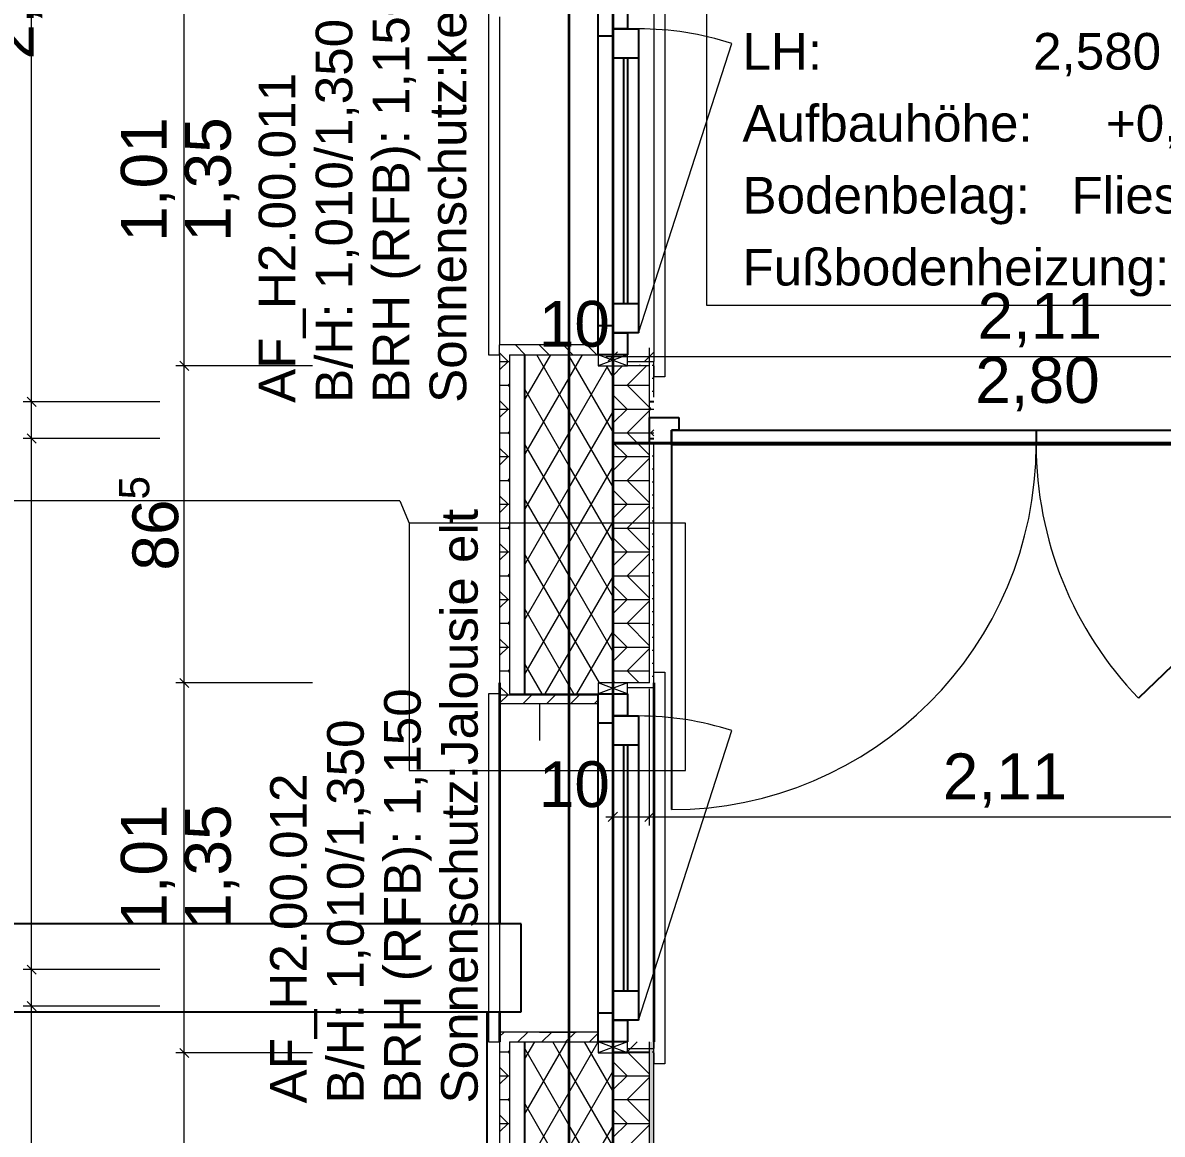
# Model space of a CAD drawing. Extents: x 0 to 42, y 0 to 29.7.
# Drawn here: x 9.987 to 13.098, y 11.083 to 14.117 of the extents above; entities that cross this region are included whole.
import ezdxf
from ezdxf.xclip import XClip

# ---------------------------------------------------------------- set-up
doc = ezdxf.new("R2010")
doc.units = 0
doc.header["$MEASUREMENT"] = 0
doc.header["$XCLIPFRAME"] = 0
for name, pattern in [('Achse', [115, 0, -40, 75, 0]), ('Punktlinie_ eng', [0.0125, 0, -0.0125]), ('Strichlinie_ eng', [0.115, 0.075, -0.04]), ('Wipeout_Contour', [50, 0, -50])]:
    doc.linetypes.add(name, pattern=pattern)
for name, color, linetype in [('0_10 - Details', 7, 'Continuous'), ('0_30 - Räume', 7, 'Continuous'), ('331 - Tragende Außenwände.Statisch erforderlich', 7, 'Continuous'), ('341 - Tragende Innenwände', 7, 'Continuous'), ('351 - Deckenkonstruktionen.Decken', 7, 'Continuous'), ('352 - Deckenbeläge.Fußbodenaufbauten', 7, 'Continuous'), ('5_00 - WP Ausbau - Bemaßung', 7, 'Continuous')]:
    doc.layers.add(name, color=color, linetype=linetype)
doc.styles.add('ERSTELLTER_STIL_1', font='arial.ttf')
pattern_1 = [(0, (26.131676, 15.72738), (0, 0.065), []), (45, (26.13168, 15.72738), (-0.13, 0.13), [0.0919239, -0.0919239]), (45, (26.19668, 15.72738), (-0.13, 0.13), [0.0919239, -0.0919239]), (45, (26.26168, 15.72738), (-0.13, 0.13), [0.0919239, -0.0919239]), (45, (26.32668, 15.72738), (-0.13, 0.13), [0.0919239, -0.0919239]), (315, (26.13168, 15.72738), (0.13, 0.13), [0.0919239, -0.0919239]), (315, (26.19668, 15.72738), (0.13, 0.13), [0.0919239, -0.0919239]), (315, (26.26168, 15.72738), (0.13, 0.13), [0.0919239, -0.0919239]), (315, (26.32668, 15.72738), (0.13, 0.13), [0.0919239, -0.0919239])]
pattern_2 = [(60, (26.131676, 15.72738), (-0.0649519, 0.0375), []), (120, (26.131676, 15.72738), (0.0649519, 0.0375), [])]
pattern_3 = [(45, (26.131676, 15.72738), (-0.01767767, 0.01767767), [0, -0.025])]

# ---------------------------------------------------------------- blocks, each defined once
blk = doc.blocks.new('Zeichnung_1_1', base_point=(26.1317, 15.7274))
at = {"layer": '331 - Tragende Außenwände.Statisch erforderlich', "linetype": 'Continuous', "lineweight": 18, "true_color": 0x7e5900}
h = blk.add_hatch(dxfattribs=at)
h.set_pattern_fill('Holz__Sperrholz_2__0001', color=46, style=0, pattern_type=2)
h.set_pattern_definition(pattern_1)
h.paths.add_polyline_path([(11.2888, 13.2104), (11.3158, 13.2104), (11.5578, 13.2104), (11.5578, 13.2374), (11.2888, 13.2374)])
h = blk.add_hatch(dxfattribs=at)
h.set_pattern_fill('Holz__Sperrholz_2__0001', color=46, style=0, pattern_type=2)
h.set_pattern_definition(pattern_1)
h.paths.add_polyline_path([(11.3158, 13.2104), (11.2888, 13.2104), (11.2888, 12.2846), (11.3158, 12.2846)])
at = {"layer": '331 - Tragende Außenwände.Statisch erforderlich', "linetype": 'Continuous', "lineweight": 18, "true_color": 0x0099e6}
for points in [[(11.3578, 13.2104), (11.3558, 13.2104), (11.3558, 12.2846), (11.3578, 12.2846)], [(11.3558, 8.2588), (11.3578, 8.2606), (11.3578, 11.3346), (11.3558, 11.3346)]]:
    blk.add_hatch(color=142, dxfattribs=at).paths.add_polyline_path(points)
at = {"layer": '331 - Tragende Außenwände.Statisch erforderlich', "linetype": 'Continuous', "lineweight": 18, "true_color": 0x05000d}
h = blk.add_hatch(dxfattribs=at)
h.set_pattern_fill('Dämmung__weich_0001', color=178, style=0, pattern_type=2)
h.set_pattern_definition(pattern_2)
h.paths.add_polyline_path([(11.4778, 13.2104), (11.3578, 13.2104), (11.3578, 12.2846), (11.4778, 12.2846)])
h = blk.add_hatch(dxfattribs=at)
h.set_pattern_fill('Dämmung__weich_0001', color=178, style=0, pattern_type=2)
h.set_pattern_definition(pattern_2)
h.paths.add_polyline_path([(11.4778, 12.2846), (11.5578, 12.2846), (11.5578, 12.3146), (11.5978, 12.3146), (11.5978, 13.1804), (11.5578, 13.1804), (11.5578, 13.2104), (11.4778, 13.2104)])
at = {"layer": '331 - Tragende Außenwände.Statisch erforderlich', "linetype": 'Continuous', "lineweight": 18, "true_color": 0x9f9f9f}
h = blk.add_hatch(dxfattribs=at)
h.set_pattern_fill('Gips_0001', color=253, style=0, pattern_type=2)
h.set_pattern_definition(pattern_3)
h.paths.add_polyline_path([(11.7098, 13.1924), (11.6378, 13.1924), (11.6378, 13.1804), (11.6978, 13.1804), (11.7098, 13.1804)])
at = {"layer": '331 - Tragende Außenwände.Statisch erforderlich', "linetype": 'Continuous', "lineweight": 18, "true_color": 0x05000d}
h = blk.add_hatch(dxfattribs=at)
h.set_pattern_fill('Holz__Sperrholz_2__0001', color=178, style=0, pattern_type=2)
h.set_pattern_definition(pattern_1)
h.paths.add_polyline_path([(11.5978, 13.1804), (11.5978, 13.0822), (11.6978, 13.0822), (11.6978, 13.1804), (11.6378, 13.1804)])
at = {"layer": '331 - Tragende Außenwände.Statisch erforderlich', "linetype": 'Continuous', "lineweight": 18, "true_color": 0x9f9f9f}
h = blk.add_hatch(dxfattribs=at)
h.set_pattern_fill('Gips_0001', color=253, style=0, pattern_type=2)
h.set_pattern_definition(pattern_3)
h.paths.add_polyline_path([(11.6978, 13.1804), (11.6978, 13.0947), (11.7098, 13.0947), (11.7098, 13.1804)])
h = blk.add_hatch(dxfattribs=at)
h.set_pattern_fill('Gips_0001', color=253, style=0, pattern_type=2)
h.set_pattern_definition(pattern_3)
h.paths.add_polyline_path([(11.7098, 13.0822), (11.7098, 13.0947), (11.6978, 13.0947), (11.6978, 13.0822)])
at = {"layer": '331 - Tragende Außenwände.Statisch erforderlich', "linetype": 'Continuous', "lineweight": 18, "true_color": 0x05000d}
h = blk.add_hatch(dxfattribs=at)
h.set_pattern_fill('Holz__Sperrholz_2__0001', color=178, style=0, pattern_type=2)
h.set_pattern_definition(pattern_1)
h.paths.add_polyline_path([(11.6978, 12.9822), (11.6978, 13.0822), (11.5978, 13.0822), (11.5978, 12.9822)])
h = blk.add_hatch(dxfattribs=at)
h.set_pattern_fill('Holz__Sperrholz_2__0001', color=178, style=0, pattern_type=2)
h.set_pattern_definition(pattern_1)
h.paths.add_polyline_path([(11.5978, 12.3146), (11.6378, 12.3146), (11.6978, 12.3146), (11.6978, 12.9822), (11.5978, 12.9822)])
at = {"layer": '331 - Tragende Außenwände.Statisch erforderlich', "linetype": 'Continuous', "lineweight": 18, "true_color": 0x9f9f9f}
h = blk.add_hatch(dxfattribs=at)
h.set_pattern_fill('Gips_0001', color=253, style=0, pattern_type=2)
h.set_pattern_definition(pattern_3)
h.paths.add_polyline_path([(11.7098, 12.9697), (11.7098, 12.9822), (11.6978, 12.9822), (11.6978, 12.9697)])
h = blk.add_hatch(dxfattribs=at)
h.set_pattern_fill('Gips_0001', color=253, style=0, pattern_type=2)
h.set_pattern_definition(pattern_3)
h.paths.add_polyline_path([(11.6978, 12.3146), (11.7098, 12.3146), (11.7098, 12.9697), (11.6978, 12.9697)])
h = blk.add_hatch(dxfattribs=at)
h.set_pattern_fill('Gips_0001', color=253, style=0, pattern_type=2)
h.set_pattern_definition(pattern_3)
h.paths.add_polyline_path([(11.7098, 12.3146), (11.6978, 12.3146), (11.6378, 12.3146), (11.6378, 12.3026), (11.7098, 12.3026)])
at = {"layer": '331 - Tragende Außenwände.Statisch erforderlich', "linetype": 'Continuous', "lineweight": 18, "true_color": 0x7e5900}
h = blk.add_hatch(dxfattribs=at)
h.set_pattern_fill('Holz__Sperrholz_2__0001', color=46, style=0, pattern_type=2)
h.set_pattern_definition(pattern_1)
h.paths.add_polyline_path([(11.2888, 12.2576), (11.5578, 12.2576), (11.5578, 12.2846), (11.3158, 12.2846), (11.2888, 12.2846)])
at = {"layer": '331 - Tragende Außenwände.Statisch erforderlich', "linetype": 'Continuous', "lineweight": 18, "true_color": 0x05000d}
h = blk.add_hatch(dxfattribs=at)
h.set_pattern_fill('Dämmung__weich_0001', color=178, style=0, pattern_type=2)
h.set_pattern_definition(pattern_2)
h.paths.add_polyline_path([(11.3578, 8.3535), (11.4584, 8.3535), (11.4778, 8.3714), (11.4778, 11.3346), (11.3578, 11.3346)])
h = blk.add_hatch(dxfattribs=at)
h.set_pattern_fill('Dämmung__weich_0001', color=178, style=0, pattern_type=2)
h.set_pattern_definition(pattern_2)
h.paths.add_polyline_path([(11.4778, 8.4735), (11.5885, 8.4735), (11.5978, 8.4821), (11.5978, 11.3346), (11.5578, 11.3346), (11.4778, 11.3346)])
h = blk.add_hatch(dxfattribs=at)
h.set_pattern_fill('Holz__Sperrholz_2__0001', color=178, style=0, pattern_type=2)
h.set_pattern_definition(pattern_1)
h.paths.add_polyline_path([(11.5978, 8.5735), (11.6968, 8.5735), (11.6978, 8.5744), (11.6978, 11.3346), (11.5978, 11.3346)])
at = {"layer": '331 - Tragende Außenwände.Statisch erforderlich', "linetype": 'Continuous', "lineweight": 18, "true_color": 0x9f9f9f}
h = blk.add_hatch(dxfattribs=at)
h.set_pattern_fill('Gips_0001', color=253, style=0, pattern_type=2)
h.set_pattern_definition(pattern_3)
h.paths.add_polyline_path([(11.6978, 8.5855), (11.7098, 8.5855), (11.7098, 11.3346), (11.6978, 11.3346)])
h = blk.add_hatch(dxfattribs=at)
h.set_pattern_fill('Gips_0001', color=253, style=0, pattern_type=2)
h.set_pattern_definition(pattern_3)
h.paths.add_polyline_path([(11.7098, 11.3166), (11.6378, 11.3166), (11.6378, 11.3046), (11.6978, 11.3046), (11.7098, 11.3046)])
at = {"layer": '341 - Tragende Innenwände', "linetype": 'Continuous', "lineweight": 18, "true_color": 0x05000d}
h = blk.add_hatch(dxfattribs=at)
h.set_pattern_fill('Holz__Sperrholz_2__0001', color=178, style=0, pattern_type=2)
h.set_pattern_definition(pattern_1)
h.paths.add_polyline_path([(11.7098, 13.0822), (11.6978, 13.0822), (11.6978, 12.9822), (11.7098, 12.9822)])
at = {"layer": '0_10 - Details', "color": 178, "linetype": 'Continuous', "lineweight": 18, "ltscale": 20, "true_color": 0x05000d}
for p, q in [((11.016, 12.8119), (9.5703, 12.8119)), ((11.016, 12.8119), (11.0415, 12.7511)), ((11.7962, 12.7511), (11.0415, 12.7511)), ((11.0415, 12.7511), (11.0415, 12.0758)), ((11.7962, 12.0758), (11.7962, 12.7511)), ((11.0415, 12.0758), (11.7962, 12.0758))]:
    blk.add_line(p, q, dxfattribs=at)
at = {"layer": '0_30 - Räume', "color": 178, "linetype": 'Continuous', "lineweight": 18, "ltscale": 20, "true_color": 0x05000d}
for p, q in [((11.8535, 14.7209), (11.8535, 13.3459)), ((11.8535, 13.3459), (13.3884, 13.3459))]:
    blk.add_line(p, q, dxfattribs=at)
at = {"layer": '331 - Tragende Außenwände.Statisch erforderlich', "color": 178, "linetype": 'Continuous', "lineweight": 18, "ltscale": 20, "true_color": 0x05000d}
for p, q in [((11.7398, 14.2204), (11.7398, 13.1504)), ((11.2588, 14.1604), (11.2588, 13.2104)), ((11.6678, 13.2704), (11.9227, 14.0603)), ((11.5578, 13.2374), (11.2888, 13.2374)), ((11.2888, 13.2104), (11.2888, 13.2374)), ((11.2888, 13.2104), (11.2888, 13.2374)), ((11.5578, 13.2374), (11.2888, 13.2374)), ((11.2588, 13.2104), (11.2888, 13.2104)), ((11.3158, 13.2104), (11.3158, 12.2846)), ((11.3158, 13.2104), (11.5578, 13.2104)), ((11.3558, 13.2104), (11.3558, 12.2846)), ((11.3578, 13.2104), (11.3578, 12.2846)), ((11.4778, 13.2104), (11.4778, 12.2846)), ((11.6378, 13.2104), (11.5578, 13.1804)), ((11.6378, 13.1804), (11.5578, 13.2104)), ((11.6378, 13.1924), (11.7098, 13.1924)), ((11.6378, 13.1924), (11.7098, 13.1924)), ((11.7098, 13.1804), (11.7098, 13.1924)), ((11.7098, 13.1804), (11.7098, 13.1924)), ((11.5978, 13.1804), (11.5978, 13.0822)), ((11.6978, 13.1804), (11.6378, 13.1804)), ((11.6978, 13.0822), (11.6978, 13.1804)), ((11.7098, 13.1804), (11.7098, 13.1504)), ((11.7098, 13.1804), (11.7098, 13.1504)), ((11.7398, 13.1504), (11.7098, 13.1504)), ((11.5978, 13.0822), (11.5978, 12.9822)), ((11.5978, 12.9822), (11.5978, 12.3146)), ((11.6978, 12.3146), (11.6978, 12.9822)), ((11.7098, 12.3146), (11.7098, 12.3446)), ((11.7098, 12.3446), (11.7398, 12.3446)), ((11.7098, 12.3146), (11.7098, 12.3446)), ((11.7398, 12.3446), (11.7398, 11.2746)), ((11.6378, 12.2846), (11.5578, 12.3146)), ((11.6378, 12.3146), (11.5578, 12.2846)), ((11.6978, 12.3146), (11.6378, 12.3146)), ((11.6378, 12.3026), (11.7098, 12.3026)), ((11.6378, 12.3026), (11.7098, 12.3026)), ((11.7098, 12.3146), (11.7098, 12.3026)), ((11.7098, 12.3146), (11.7098, 12.3026)), ((11.2888, 12.2846), (11.2588, 12.2846)), ((11.2888, 12.2846), (11.2888, 12.2576)), ((11.2888, 12.2846), (11.2888, 12.2576)), ((11.5578, 12.2576), (11.2888, 12.2576)), ((11.5578, 12.2576), (11.2888, 12.2576)), ((11.3158, 12.2846), (11.5578, 12.2846)), ((11.6678, 11.3946), (11.9227, 12.1845)), ((11.3158, 11.3346), (11.3158, 8.2315)), ((11.3158, 11.3346), (11.5578, 11.3346)), ((11.3558, 11.3346), (11.3558, 8.2588)), ((11.3578, 11.3346), (11.3578, 8.3535)), ((11.4778, 11.3346), (11.4778, 8.4735)), ((11.6378, 11.3346), (11.5578, 11.3046)), ((11.6378, 11.3046), (11.5578, 11.3346)), ((11.5978, 11.3346), (11.5978, 8.5735)), ((11.6978, 8.5855), (11.6978, 11.3346)), ((11.6378, 11.3166), (11.7098, 11.3166)), ((11.6378, 11.3166), (11.7098, 11.3166)), ((11.6978, 11.3046), (11.6378, 11.3046)), ((11.7098, 11.3046), (11.7098, 11.3166)), ((11.7098, 11.3046), (11.7098, 11.3166)), ((11.7098, 11.3046), (11.7098, 11.2746)), ((11.7098, 11.3046), (11.7098, 11.2746)), ((11.7398, 11.2746), (11.7098, 11.2746))]:
    blk.add_line(p, q, dxfattribs=at)
at = {"layer": '331 - Tragende Außenwände.Statisch erforderlich', "color": 178, "linetype": 'Continuous', "lineweight": 25, "ltscale": 20, "true_color": 0x05000d}
for p, q in [((11.5578, 14.0804), (11.5578, 14.1604)), ((11.6378, 14.1604), (11.6378, 14.1004)), ((11.6378, 14.1004), (11.5978, 14.1004)), ((11.5978, 14.1004), (11.5978, 14.0804)), ((11.5978, 14.1004), (11.6678, 14.1004)), ((11.5978, 14.0204), (11.5978, 14.1004)), ((11.6678, 14.1004), (11.6678, 14.0204)), ((11.5578, 13.2904), (11.5578, 14.0804)), ((11.5978, 14.0804), (11.5578, 14.0804)), ((11.5978, 13.3504), (11.5978, 14.0204)), ((11.6678, 14.0204), (11.5978, 14.0204)), ((11.6278, 13.3504), (11.6278, 14.0204)), ((11.6378, 14.0204), (11.6378, 13.3504)), ((11.6678, 14.0204), (11.6678, 13.3504)), ((11.5978, 13.3504), (11.6678, 13.3504)), ((11.5978, 13.2704), (11.5978, 13.3504)), ((11.6678, 13.3504), (11.6678, 13.2704)), ((11.5578, 13.2104), (11.5578, 13.2904)), ((11.5578, 13.2904), (11.5978, 13.2904)), ((11.5978, 13.2904), (11.5978, 13.2704)), ((11.5978, 13.2704), (11.6378, 13.2704)), ((11.6678, 13.2704), (11.5978, 13.2704)), ((11.6378, 13.2704), (11.6378, 13.2104)), ((11.6378, 13.2104), (11.5578, 13.2104)), ((11.7098, 13.0822), (11.6978, 13.0822)), ((11.7098, 13.0822), (11.6978, 13.0822)), ((11.6978, 12.9822), (11.7098, 12.9822)), ((11.6978, 12.9822), (11.7098, 12.9822)), ((11.5578, 12.2046), (11.5578, 12.2846)), ((11.5578, 12.2846), (11.6378, 12.2846)), ((11.6378, 12.2846), (11.6378, 12.2246)), ((11.6378, 12.2246), (11.5978, 12.2246)), ((11.5978, 12.2246), (11.5978, 12.2046)), ((11.5978, 12.2246), (11.6678, 12.2246)), ((11.5978, 12.1446), (11.5978, 12.2246)), ((11.6678, 12.2246), (11.6678, 12.1446)), ((11.5578, 11.4146), (11.5578, 12.2046)), ((11.5978, 12.2046), (11.5578, 12.2046)), ((11.5978, 11.4746), (11.5978, 12.1446)), ((11.6678, 12.1446), (11.5978, 12.1446)), ((11.6278, 11.4746), (11.6278, 12.1446)), ((11.6378, 12.1446), (11.6378, 11.4746)), ((11.6678, 12.1446), (11.6678, 11.4746)), ((11.5978, 11.4746), (11.6678, 11.4746)), ((11.5978, 11.3946), (11.5978, 11.4746)), ((11.6678, 11.4746), (11.6678, 11.3946)), ((11.5578, 11.3346), (11.5578, 11.4146)), ((11.5578, 11.4146), (11.5978, 11.4146)), ((11.5978, 11.4146), (11.5978, 11.3946)), ((11.5978, 11.3946), (11.6378, 11.3946)), ((11.6678, 11.3946), (11.5978, 11.3946)), ((11.6378, 11.3946), (11.6378, 11.3346)), ((11.6378, 11.3346), (11.5578, 11.3346))]:
    blk.add_line(p, q, dxfattribs=at)
at = {"layer": '331 - Tragende Außenwände.Statisch erforderlich', "color": 178, "linetype": 'Strichlinie_ eng', "lineweight": 18, "ltscale": 20, "true_color": 0x05000d}
for p, q in [((11.7098, 14.1784), (11.7098, 13.1924)), ((11.2888, 14.1334), (11.2888, 13.2374)), ((11.7098, 12.3026), (11.7098, 11.3166))]:
    blk.add_line(p, q, dxfattribs=at)
at = {"layer": '331 - Tragende Außenwände.Statisch erforderlich', "color": 178, "linetype": 'Continuous', "lineweight": 35, "ltscale": 20, "true_color": 0x05000d}
blk.add_line((11.7098, 12.3146), (11.7098, 11.3346), dxfattribs=at)
at = {"layer": '331 - Tragende Außenwände.Statisch erforderlich', "color": 178, "linetype": 'Achse', "lineweight": 18, "ltscale": 20, "true_color": 0x05000d}
for p, q in [((11.5578, 12.2576), (11.3978, 12.2576)), ((11.3978, 12.2576), (11.3978, 11.3616)), ((11.3978, 11.3616), (11.5578, 11.3616))]:
    blk.add_line(p, q, dxfattribs=at)
at = {"layer": '331 - Tragende Außenwände.Statisch erforderlich', "color": 178, "linetype": 'Continuous', "lineweight": 18, "ltscale": 20, "true_color": 0x05000d, "flags": 128}
for points in [[(11.2888, 13.2104), (11.2888, 12.2846)], [(11.7098, 13.0947), (11.7098, 13.1804)], [(11.7098, 12.3146), (11.7098, 12.9697)], [(11.7098, 8.5855), (11.7098, 11.3346)]]:
    blk.add_lwpolyline(points, dxfattribs=at)
for points in [[(11.5578, 13.2104), (11.5578, 13.1804), (11.6378, 13.1804), (11.6378, 13.2104)], [(11.6378, 12.2846), (11.6378, 12.3146), (11.5578, 12.3146), (11.5578, 12.2846)], [(11.5578, 11.3346), (11.5578, 11.3046), (11.6378, 11.3046), (11.6378, 11.3346)]]:
    blk.add_lwpolyline(points, close=True, dxfattribs=at)
at = {"layer": '331 - Tragende Außenwände.Statisch erforderlich', "color": 178, "linetype": 'Continuous', "lineweight": 18, "ltscale": 20, "true_color": 0x05000d}
for centre in [(11.6678, 13.2704), (11.6678, 11.3946)]:
    blk.add_arc(centre, 0.83, 72.1152, 90, dxfattribs=at)
at = {"layer": '341 - Tragende Innenwände', "color": 178, "linetype": 'Continuous', "lineweight": 18, "ltscale": 20, "true_color": 0x05000d}
for p, q in [((11.6978, 13.0822), (11.6978, 13.0947)), ((11.6978, 13.0822), (11.6978, 13.0947)), ((11.6978, 13.0397), (11.6978, 13.0822)), ((11.6978, 13.0397), (11.6978, 13.0822)), ((11.6978, 12.9822), (11.6978, 13.0397)), ((11.6978, 12.9822), (11.6978, 13.0397)), ((11.6978, 12.9822), (11.6978, 13.0397)), ((11.6978, 12.9697), (11.6978, 12.9822)), ((11.6978, 12.9697), (11.6978, 12.9822)), ((11.6978, 12.9697), (11.6978, 12.9822))]:
    blk.add_line(p, q, dxfattribs=at)
at = {"layer": '341 - Tragende Innenwände', "color": 178, "linetype": 'Continuous', "lineweight": 25, "ltscale": 20, "true_color": 0x05000d}
for p, q in [((11.6978, 13.0397), (11.7778, 13.0397)), ((11.6978, 12.9697), (11.6978, 13.0397)), ((11.7778, 13.0397), (11.7778, 13.0047)), ((11.7778, 13.0047), (11.7578, 13.0047)), ((11.7578, 13.0047), (11.7578, 12.9697)), ((11.7578, 12.9647), (11.7578, 13.0047)), ((11.7578, 13.0047), (13.749, 13.0047)), ((12.7534, 13.0047), (12.7534, 12.9647)), ((11.7578, 12.9697), (11.6978, 12.9697)), ((11.7578, 12.9647), (11.7578, 11.9691)), ((13.749, 12.9647), (11.7578, 12.9647)), ((13.749, 12.9647), (13.0331, 12.2728))]:
    blk.add_line(p, q, dxfattribs=at)
at = {"layer": '341 - Tragende Innenwände', "color": 178, "linetype": 'Continuous', "lineweight": 18, "ltscale": 20, "true_color": 0x05000d}
for centre, start, end in [((11.7578, 12.9647), 270, 0), ((13.749, 12.9647), 180, 224.028)]:
    blk.add_arc(centre, 0.9956, start, end, dxfattribs=at)
at = {"layer": '351 - Deckenkonstruktionen.Decken', "color": 178, "linetype": 'Continuous', "lineweight": 35, "ltscale": 20, "true_color": 0x05000d, "flags": 128}
blk.add_lwpolyline([(11.4778, 8.4285), (18.8187, 8.4285), (18.8187, 15.7634), (17.6087, 15.7634), (16.6913, 15.7634), (13.3934, 15.7634), (11.4778, 15.7634)], close=True, dxfattribs=at)
at = {"layer": '351 - Deckenkonstruktionen.Decken', "color": 178, "linetype": 'Punktlinie_ eng', "lineweight": 35, "ltscale": 20, "true_color": 0x05000d, "flags": 128}
blk.add_lwpolyline([(14.1287, 15.6354), (11.5978, 15.6354), (11.5978, 8.4735), (18.7687, 8.4735), (18.7687, 15.6354), (17.6834, 15.6354)], close=True, dxfattribs=at)
at = {"layer": '352 - Deckenbeläge.Fußbodenaufbauten', "color": 178, "linetype": 'Continuous', "lineweight": 35, "ltscale": 20, "true_color": 0x05000d, "flags": 128}
for points in [[(13.305, 15.5454), (11.5978, 15.5454), (11.5978, 12.9697), (17.6988, 12.9697), (17.6988, 14.5), (17.6056, 14.5), (17.6056, 14.2361), (16.6913, 14.2361), (16.6913, 14.5724), (13.3934, 14.5724), (13.3934, 14.6004), (13.2633, 14.6004), (13.2633, 15.5181), (13.305, 15.5181)], [(11.5978, 8.5535), (18.6562, 8.5535), (18.6562, 12.9697), (11.5978, 12.9697)]]:
    blk.add_lwpolyline(points, close=True, dxfattribs=at)
at = {"layer": '5_00 - WP Ausbau - Bemaßung', "color": 178, "linetype": 'Continuous', "lineweight": 18, "ltscale": 20, "true_color": 0x05000d}
for p, q in [((10.0114, 13.0822), (10.0114, 15.5354)), ((10.4281, 13.1804), (10.4281, 14.1904)), ((11.5978, 13.1825), (11.5978, 13.5559)), ((11.6978, 12.8559), (11.6978, 13.2293)), ((10.4156, 13.1929), (10.4406, 13.1679)), ((11.5791, 13.2059), (11.5978, 13.2059)), ((11.6103, 13.2184), (11.5853, 13.1934)), ((11.5978, 13.2059), (11.6978, 13.2059)), ((11.7103, 13.2184), (11.6853, 13.1934)), ((11.6978, 13.2059), (13.809, 13.2059)), ((10.7781, 13.1804), (10.4046, 13.1804)), ((10.4281, 12.3146), (10.4281, 13.1804)), ((9.9989, 13.0947), (10.0239, 13.0697)), ((10.3614, 13.0822), (9.988, 13.0822)), ((10.0114, 12.9822), (10.0114, 13.0822)), ((10.3614, 12.9822), (9.988, 12.9822)), ((9.9989, 12.9947), (10.0239, 12.9697)), ((10.4156, 12.3271), (10.4406, 12.3021)), ((10.7781, 12.3146), (10.4046, 12.3146)), ((11.5978, 11.9257), (11.5978, 12.2991)), ((11.6978, 11.9257), (11.6978, 12.2991)), ((11.5791, 11.9491), (11.5978, 11.9491)), ((11.6103, 11.9616), (11.5853, 11.9366)), ((11.5978, 11.9491), (11.6978, 11.9491)), ((11.7103, 11.9616), (11.6853, 11.9366)), ((11.6978, 11.9491), (13.809, 11.9491)), ((10.7781, 11.3046), (10.4046, 11.3046)), ((10.4156, 11.3171), (10.4406, 11.2921)), ((10.4281, 8.4735), (10.4281, 11.3046))]:
    blk.add_line(p, q, dxfattribs=at)
at = {"layer": '0_30 - Räume', "color": 178, "linetype": 'Continuous', "lineweight": 18, "true_color": 0x05000d, "char_height": 0.1, "attachment_point": 1, "style": 'ERSTELLTER_STIL_1'}
for s, insert in [('\\A1;{\\pql;\\pt0,0.05;\\fArial|b0|i0|c0|p38;2,580\\fArial|b0|i0|c0|p38;\\A1{\\H.66x;\\S^  ;}\\fArial|b0|i0|c0|p38; m\\fArial|b0|i0|c0|p38;\\A1{\\H.66x;\\S^  ;}}', (12.745, 14.0891)), ('\\A1;{\\pqj;\\pt0;\\fArial|b0|i0|c0|p38;LH: }', (11.9517, 14.0891)), ('\\A1;{\\pqj;\\pt0;\\fArial|b0|i0|c0|p38;Aufbauhöhe: }', (11.9517, 13.8926)), ('\\A1;{\\pql;\\pt0,0.05;\\fArial|b0|i0|c0|p38;+0,17\\fArial|b0|i0|c0|p38;\\A1{\\H.66x;\\S^  ;}\\fArial|b0|i0|c0|p38;\\fArial|b0|i0|c0|p38;\\A1{\\H.66x;\\S^  ;}}', (12.9437, 13.8926)), ('\\A1;{\\pqj;\\pt0;\\fArial|b0|i0|c0|p38;Bodenbelag: }', (11.9517, 13.6962)), ('\\A1;{\\pqj;\\pt0;\\fArial|b0|i0|c0|p38;Fliesen}', (12.8495, 13.6962)), ('\\A1;{\\pqj;\\pt0;\\fArial|b0|i0|c0|p38;Fußbodenheizung: }', (11.9517, 13.4998))]:
    blk.add_mtext(s, dxfattribs=dict(at, insert=insert))
at = {"layer": '331 - Tragende Außenwände.Statisch erforderlich', "color": 178, "linetype": 'Continuous', "lineweight": 18, "true_color": 0x05000d, "insert": (10.6312, 13.0792), "char_height": 0.1, "attachment_point": 1, "rotation": 90, "line_spacing_factor": 0.932867, "style": 'ERSTELLTER_STIL_1'}
blk.add_mtext('\\A1;{\\pql;\\fArial|b0|i0|c0|p38;AF_H2.00.011\\P\\pql;\\fArial|b0|i0|c0|p38;B/H: \\fArial|b0|i0|c0|p38;1,010\\fArial|b0|i0|c0|p38;/\\fArial|b0|i0|c0|p38;1,350\\fArial|b0|i0|c0|p38; \\P\\pql;\\fArial|b0|i0|c0|p38;BRH\\fArial|b0|i0|c0|p38; (RFB)\\fArial|b0|i0|c0|p38;: \\fArial|b0|i0|c0|p38;1,150\\P\\pql;\\fArial|b0|i0|c0|p38;Sonnenschutz:\\fArial|b0|i0|c0|p38;keinen}', dxfattribs=at)
at = {"layer": '5_00 - WP Ausbau - Bemaßung', "color": 178, "linetype": 'Continuous', "lineweight": 18, "true_color": 0x05000d, "char_height": 0.125, "attachment_point": 7, "rotation": 90, "style": 'ERSTELLTER_STIL_1'}
for s, insert in [('\\A1;{\\pql;\\fArial|b0|i0|c0|p38;2,45\\fArial|b0|i0|c0|p38;\\A1{\\H.66x;\\S5^  ;}}', (10.0535, 14.0163)), ('\\A1;{\\pql;\\fArial|b0|i0|c0|p38;86\\fArial|b0|i0|c0|p38;\\A1{\\H.66x;\\S5^  ;}}', (10.448, 12.6213))]:
    blk.add_mtext(s, dxfattribs=dict(at, insert=insert))
at = {"layer": '5_00 - WP Ausbau - Bemaßung', "color": 178, "linetype": 'Continuous', "lineweight": 18, "true_color": 0x05000d, "char_height": 0.125, "width": 0.332572, "attachment_point": 7, "rotation": 90, "style": 'ERSTELLTER_STIL_1'}
for s, insert in [('\\A1;{\\pql;\\fArial|b0|i0|c0|p38;1,01}', (10.4031, 13.5191)), ('\\A1;{\\pql;\\fArial|b0|i0|c0|p38;1,35}', (10.5781, 13.5191))]:
    blk.add_mtext(s, dxfattribs=dict(at, insert=insert))
at = {"layer": '5_00 - WP Ausbau - Bemaßung', "color": 178, "linetype": 'Continuous', "lineweight": 18, "true_color": 0x05000d, "char_height": 0.125, "attachment_point": 7, "style": 'ERSTELLTER_STIL_1'}
for s, insert, width in [('\\A1;{\\pql;\\fArial|b0|i0|c0|p38;2,11}', (12.5934, 13.2309), 0.320001), ('\\A1;{\\pql;\\fArial|b0|i0|c0|p38;10}', (11.3956, 13.2309), 0.189715), ('\\A1;{\\pql;\\fArial|b0|i0|c0|p38;2,80}', (12.5871, 13.0559), 0.332572), ('\\A1;{\\pql;\\fArial|b0|i0|c0|p38;10}', (11.3956, 11.9741), 0.189715), ('\\A1;{\\pql;\\fArial|b0|i0|c0|p38;2,11}', (12.4985, 11.9741), 0.320001)]:
    blk.add_mtext(s, dxfattribs=dict(at, insert=insert, width=width))
at = {"color": 254, "linetype": 'Wipeout_Contour', "lineweight": 0, "ltscale": 59.873515}
blk.add_wipeout([(11.2536, 11.4172), (11.2536, 8.1645), (11.2888, 8.1969), (11.2888, 11.4172)], dxfattribs=at).dxf.layer = '331 - Tragende Außenwände.Statisch erforderlich'
at = {"layer": '331 - Tragende Außenwände.Statisch erforderlich', "linetype": 'Continuous', "lineweight": 18, "true_color": 0x7e5900}
h = blk.add_hatch(dxfattribs=at)
h.set_pattern_fill('Holz__Sperrholz_2__0001', color=46, style=0, pattern_type=2)
h.set_pattern_definition(pattern_1)
h.paths.add_polyline_path([(11.2888, 11.3346), (11.3158, 11.3346), (11.5578, 11.3346), (11.5578, 11.3616), (11.2888, 11.3616)])
h = blk.add_hatch(dxfattribs=at)
h.set_pattern_fill('Holz__Sperrholz_2__0001', color=46, style=0, pattern_type=2)
h.set_pattern_definition(pattern_1)
h.paths.add_polyline_path([(11.2888, 8.1969), (11.3158, 8.2219), (11.3158, 11.3346), (11.2888, 11.3346)])
at = {"layer": '331 - Tragende Außenwände.Statisch erforderlich', "color": 178, "linetype": 'Continuous', "lineweight": 35, "ltscale": 20, "true_color": 0x05000d}
blk.add_line((11.2888, 12.3146), (11.2888, 11.3346), dxfattribs=at)
at = {"layer": '331 - Tragende Außenwände.Statisch erforderlich', "color": 178, "linetype": 'Continuous', "lineweight": 18, "ltscale": 20, "true_color": 0x05000d}
for p, q in [((11.5578, 11.3616), (11.2888, 11.3616)), ((11.2888, 11.3346), (11.2888, 11.3616)), ((11.2888, 11.3346), (11.2888, 11.3616)), ((11.5578, 11.3616), (11.2888, 11.3616)), ((11.2588, 11.3346), (11.2888, 11.3346)), ((11.2888, 11.3346), (11.2888, 8.1969))]:
    blk.add_line(p, q, dxfattribs=at)
at = {"layer": '331 - Tragende Außenwände.Statisch erforderlich', "color": 178, "linetype": 'Continuous', "lineweight": 25, "ltscale": 20, "true_color": 0x05000d, "flags": 128}
for points in [[(11.2536, 11.4172), (11.2536, 8.1645)], [(11.2536, 11.4172), (11.2888, 11.4172)]]:
    blk.add_lwpolyline(points, dxfattribs=at)
at = {"color": 254, "linetype": 'Wipeout_Contour', "lineweight": 0, "ltscale": 61.315608}
blk.add_wipeout([(8.7888, 11.4172), (11.3478, 11.4172), (11.3478, 11.6572), (8.7888, 11.6572)], dxfattribs=at).dxf.layer = '331 - Tragende Außenwände.Statisch erforderlich'
at = {"layer": '331 - Tragende Außenwände.Statisch erforderlich', "color": 178, "linetype": 'Continuous', "lineweight": 18, "ltscale": 20, "true_color": 0x05000d}
blk.add_line((11.2588, 12.2846), (11.2588, 11.3346), dxfattribs=at)
at = {"layer": '331 - Tragende Außenwände.Statisch erforderlich', "color": 178, "linetype": 'Strichlinie_ eng', "lineweight": 18, "ltscale": 20, "true_color": 0x05000d}
blk.add_line((11.2888, 12.2576), (11.2888, 11.3616), dxfattribs=at)
at = {"layer": '331 - Tragende Außenwände.Statisch erforderlich', "color": 178, "linetype": 'Continuous', "lineweight": 25, "ltscale": 20, "true_color": 0x05000d, "flags": 128}
for points in [[(11.3478, 11.6572), (8.7888, 11.6572)], [(11.3478, 11.4172), (11.3478, 11.6572)], [(8.5488, 11.4172), (11.3478, 11.4172)]]:
    blk.add_lwpolyline(points, dxfattribs=at)
at = {"layer": '5_00 - WP Ausbau - Bemaßung', "color": 178, "linetype": 'Continuous', "lineweight": 18, "ltscale": 20, "true_color": 0x05000d}
for p, q in [((10.0114, 11.5322), (10.0114, 12.9822)), ((10.4281, 11.3046), (10.4281, 12.3146)), ((9.9989, 11.5447), (10.0239, 11.5197)), ((10.3614, 11.5322), (9.988, 11.5322)), ((10.0114, 11.4322), (10.0114, 11.5322)), ((10.3614, 11.4322), (9.988, 11.4322)), ((9.9989, 11.4447), (10.0239, 11.4197)), ((10.0114, 8.5735), (10.0114, 11.4322))]:
    blk.add_line(p, q, dxfattribs=at)
at = {"layer": '331 - Tragende Außenwände.Statisch erforderlich', "color": 178, "linetype": 'Continuous', "lineweight": 18, "true_color": 0x05000d, "insert": (10.6624, 11.1667), "char_height": 0.1, "attachment_point": 1, "rotation": 90, "line_spacing_factor": 0.932867, "style": 'ERSTELLTER_STIL_1'}
blk.add_mtext('\\A1;{\\pql;\\fArial|b0|i0|c0|p38;AF_H2.00.012\\P\\pql;\\fArial|b0|i0|c0|p38;B/H: \\fArial|b0|i0|c0|p38;1,010\\fArial|b0|i0|c0|p38;/\\fArial|b0|i0|c0|p38;1,350\\fArial|b0|i0|c0|p38; \\P\\pql;\\fArial|b0|i0|c0|p38;BRH\\fArial|b0|i0|c0|p38; (RFB)\\fArial|b0|i0|c0|p38;: \\fArial|b0|i0|c0|p38;1,150\\P\\pql;\\fArial|b0|i0|c0|p38;Sonnenschutz:\\fArial|b0|i0|c0|p38;Jalousie elt}', dxfattribs=at)
at = {"layer": '5_00 - WP Ausbau - Bemaßung', "color": 178, "linetype": 'Continuous', "lineweight": 18, "true_color": 0x05000d, "char_height": 0.125, "width": 0.332572, "attachment_point": 7, "rotation": 90, "style": 'ERSTELLTER_STIL_1'}
for s, insert in [('\\A1;{\\pql;\\fArial|b0|i0|c0|p38;1,35}', (10.5781, 11.6433)), ('\\A1;{\\pql;\\fArial|b0|i0|c0|p38;1,01}', (10.4031, 11.6433))]:
    blk.add_mtext(s, dxfattribs=dict(at, insert=insert))

msp = doc.modelspace()

# ---------------------------------------------------------------- block references
at = {"color": 178, "linetype": 'Continuous', "lineweight": 25, "ltscale": 20, "true_color": 0x05000d}
ref = msp.add_blockref('Zeichnung_1_1', (26.1317, 15.7274), dxfattribs=at)
XClip(ref).set_block_clipping_path([(4.1980274282, 3.0257570699), (31.7992466844, 24.1343286538)])

doc.saveas('drawing.dxf')
